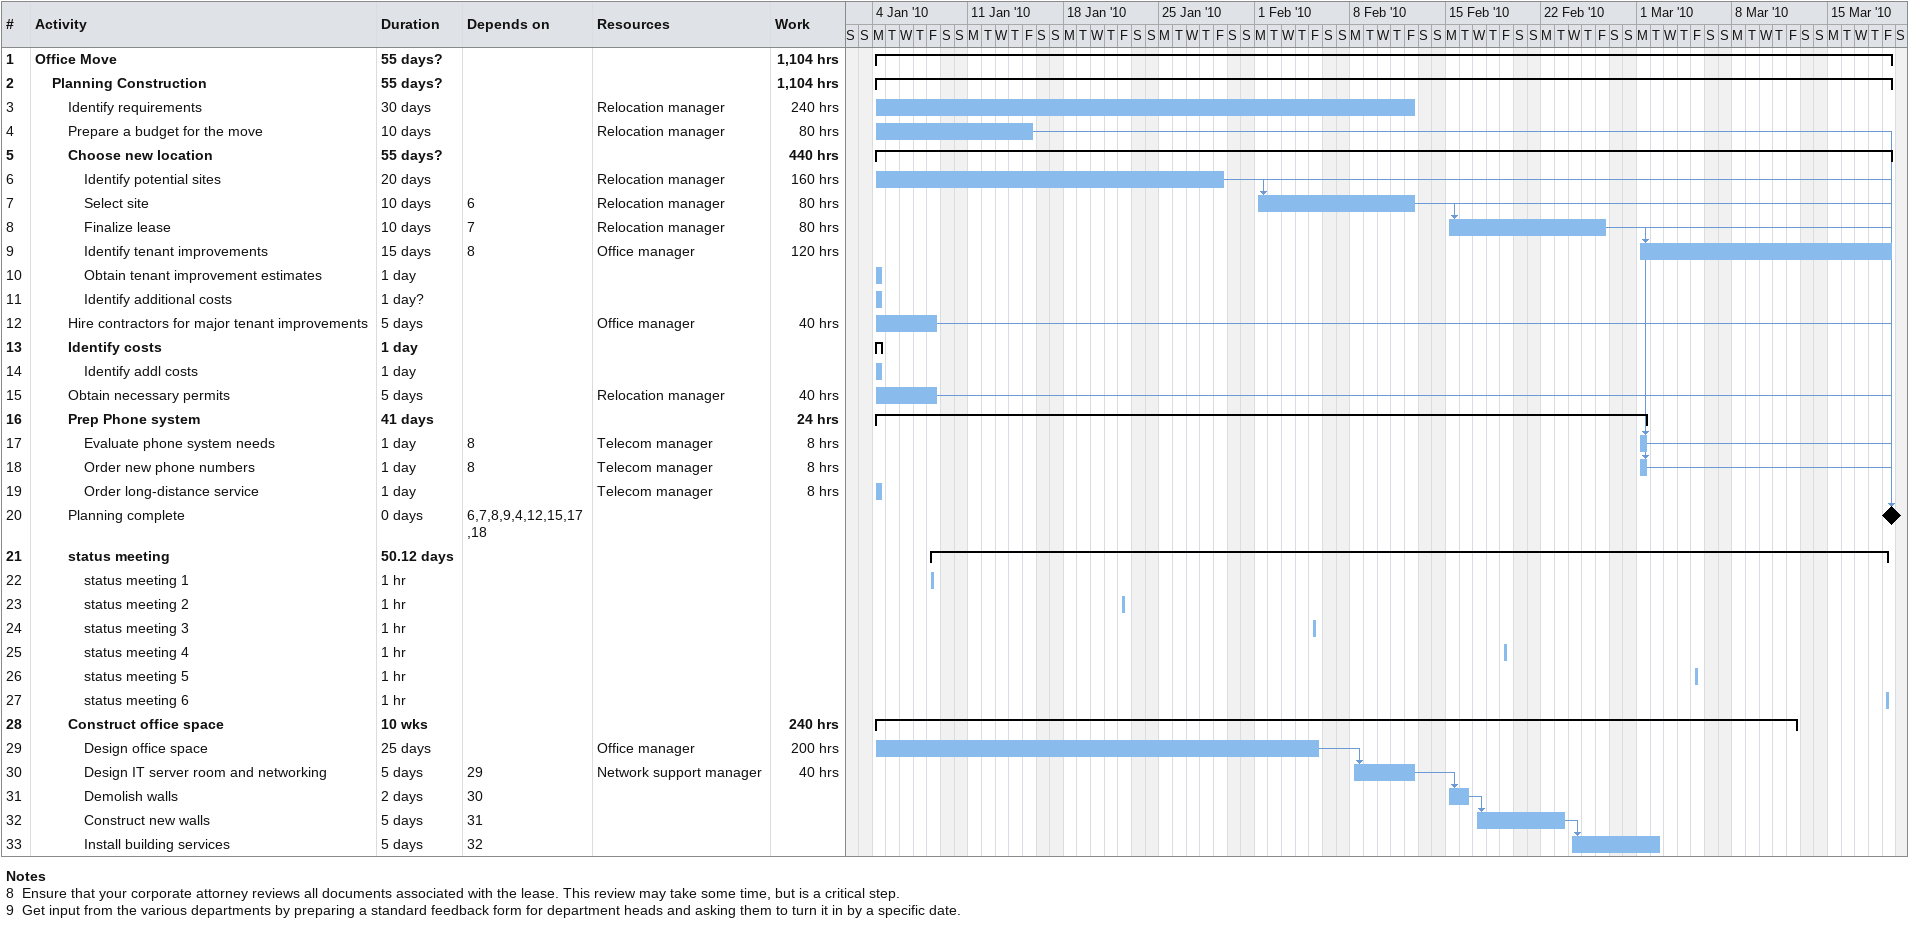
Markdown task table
| ID | Level | Task | Duration | Start | Finish | Predecessors | Resources | Work (h) |
|---|---|---|---|---|---|---|---|---|
| 1 | 1 | **Office Move** | 55d? | 2010-01-04 | 2010-03-19 |  |  | 1104 |
| 2 | 2 | **Planning Construction** | 55d? | 2010-01-04 | 2010-03-19 |  |  | 1104 |
| 3 | 3 | Identify requirements | 30d | 2010-01-04 | 2010-02-12 |  | Relocation manager | 240 |
| 4 | 3 | Prepare a budget for the move | 10d | 2010-01-04 | 2010-01-15 |  | Relocation manager | 80 |
| 5 | 3 | **Choose new location** | 55d? | 2010-01-04 | 2010-03-19 |  |  | 440 |
| 6 | 4 | Identify potential sites | 20d | 2010-01-04 | 2010-01-29 |  | Relocation manager | 160 |
| 7 | 4 | Select site | 10d | 2010-02-01 | 2010-02-12 | 6 | Relocation manager | 80 |
| 8 | 4 | Finalize lease | 10d | 2010-02-15 | 2010-02-26 | 7 | Relocation manager | 80 |
| 9 | 4 | Identify tenant improvements | 15d | 2010-03-01 | 2010-03-19 | 8 | Office manager | 120 |
| 10 | 4 | Obtain tenant improvement estimates | 1d | 2010-01-04 | 2010-01-04 |  |  |  |
| 11 | 4 | Identify additional costs | 1d? | 2010-01-04 | 2010-01-04 |  |  |  |
| 12 | 3 | Hire contractors for major tenant improvements | 5d | 2010-01-04 | 2010-01-08 |  | Office manager | 40 |
| 13 | 3 | **Identify costs** | 1d | 2010-01-04 | 2010-01-04 |  |  |  |
| 14 | 4 | Identify addl costs | 1d | 2010-01-04 | 2010-01-04 |  |  |  |
| 15 | 3 | Obtain necessary permits | 5d | 2010-01-04 | 2010-01-08 |  | Relocation manager | 40 |
| 16 | 3 | **Prep Phone system** | 41d | 2010-01-04 | 2010-03-01 |  |  | 24 |
| 17 | 4 | Evaluate phone system needs | 1d | 2010-03-01 | 2010-03-01 | 8 | Telecom manager | 8 |
| 18 | 4 | Order new phone numbers | 1d | 2010-03-01 | 2010-03-01 | 8 | Telecom manager | 8 |
| 19 | 4 | Order long-distance service | 1d | 2010-01-04 | 2010-01-04 |  | Telecom manager | 8 |
| 20 | 3 | Planning complete | 0d | 2010-03-19 | 2010-03-19 | 6, 7, 8, 9, 4, 12, 15, 17, 18 |  |  |
| 21 | 3 | **status meeting** | 50.12d | 2010-01-08 | 2010-03-19 |  |  |  |
| 22 | 4 | status meeting 1 | 1h | 2010-01-08 | 2010-01-08 |  |  |  |
| 23 | 4 | status meeting 2 | 1h | 2010-01-22 | 2010-01-22 |  |  |  |
| 24 | 4 | status meeting 3 | 1h | 2010-02-05 | 2010-02-05 |  |  |  |
| 25 | 4 | status meeting 4 | 1h | 2010-02-19 | 2010-02-19 |  |  |  |
| 26 | 4 | status meeting 5 | 1h | 2010-03-05 | 2010-03-05 |  |  |  |
| 27 | 4 | status meeting 6 | 1h | 2010-03-19 | 2010-03-19 |  |  |  |
| 28 | 3 | **Construct office space** | 10w | 2010-01-04 | 2010-03-12 |  |  | 240 |
| 29 | 4 | Design office space | 25d | 2010-01-04 | 2010-02-05 |  | Office manager | 200 |
| 30 | 4 | Design IT server room and networking | 5d | 2010-02-08 | 2010-02-12 | 29 | Network support manager | 40 |
| 31 | 4 | Demolish walls | 2d | 2010-02-15 | 2010-02-16 | 30 |  |  |
| 32 | 4 | Construct new walls | 5d | 2010-02-17 | 2010-02-23 | 31 |  |  |
| 33 | 4 | Install building services | 5d | 2010-02-24 | 2010-03-02 | 32 |  |  |

Notes
- 8: Ensure that your corporate attorney reviews all documents associated with the lease. This review may take some time, but is a critical step.
- 9: Get input from the various departments by preparing a standard feedback form for department heads and asking them to turn it in by a specific date.
